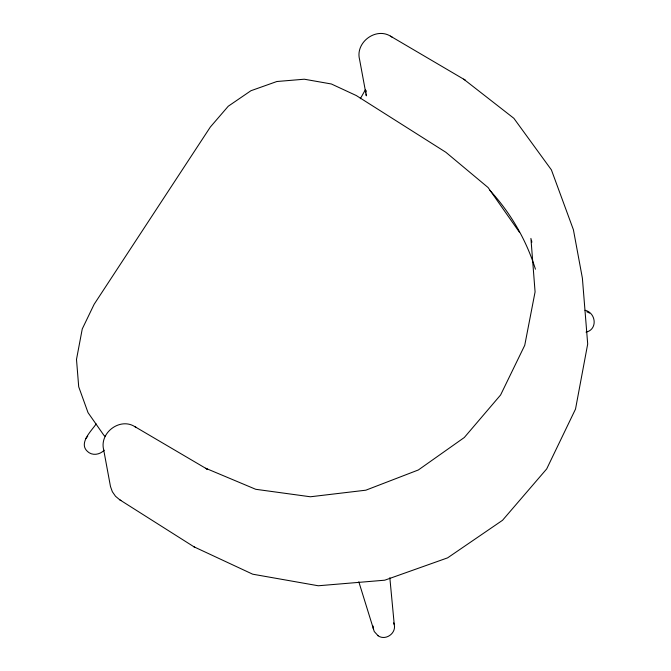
<?xml version="1.0" encoding="UTF-8"?>
<svg xmlns="http://www.w3.org/2000/svg" width="671" height="671" viewBox="0 0 671 671"><rect width="100%" height="100%" fill="white"/><g stroke="black" fill="none" stroke-linecap="round" stroke-linejoin="round"><path stroke-width="1.01" d="M365.687 91.742L365.88 90.392L366.022 92.204M96.179 423.929C91.038 431.453 76.855 444.571 89.243 452.808C94.133 455.777 100.365 454.133 104.206 450.241M365.527 89.486L360.302 98.763M85.896 438.423L87.708 436.284M586.018 332.137C597.844 329.62 596.175 312.72 585.011 310.27M586.907 311.83L589.633 313.08M358.826 581.824L374.242 631.512L378.1 635.764M193.877 546.773L252.69 574.191L318.272 585.766L384.751 580.197L447.599 557.861L502.529 520.293L546.689 468.928L575.517 409.084L587.695 344.013L582.386 278.155L573.411 229.759L551.403 169.88L513.869 118.314L463.669 79.153M377.932 635.68C385.347 641.065 396.368 633.499 394.263 624.651L389.834 577.739M465.498 80.243L390.438 36.117C375.651 27.066 355.211 42.533 359.555 59.35L366.316 95.827L366.165 94.015M530.92 238.381L535.081 291.91L524.739 345.322L500.6 394.976L464.324 437.492L418.352 469.968L365.846 490.191L310.379 496.775L255.726 489.293L205.653 468.257L207.272 469.222L134.544 426.462C119.748 417.412 99.316 432.887 103.661 449.704L110.48 486.517L112.351 491.734L115.521 496.272L119.774 499.82L194.942 547.419M390.438 36.117L392.09 37.098M134.544 426.462L136.196 427.452M119.774 499.82L120.914 500.524M105.439 436.553L103.862 435.244L88.044 412.673L78.708 386.806L76.494 359.404L82.256 328.949L94.125 304.315L210.333 127.037L228.257 106.228L250.929 90.728L276.871 81.51L304.307 79.212L331.373 83.984L356.309 95.55L445.846 152.267L488.094 187.544L519.522 232.367M393.667 622.856L394.263 624.651M531.474 240.168L531.86 242.214M373.084 626.018L373.311 628.836M489.889 190.388A213.906 210.593 -10.5 0 1 535.433 269.197"/></g></svg>
